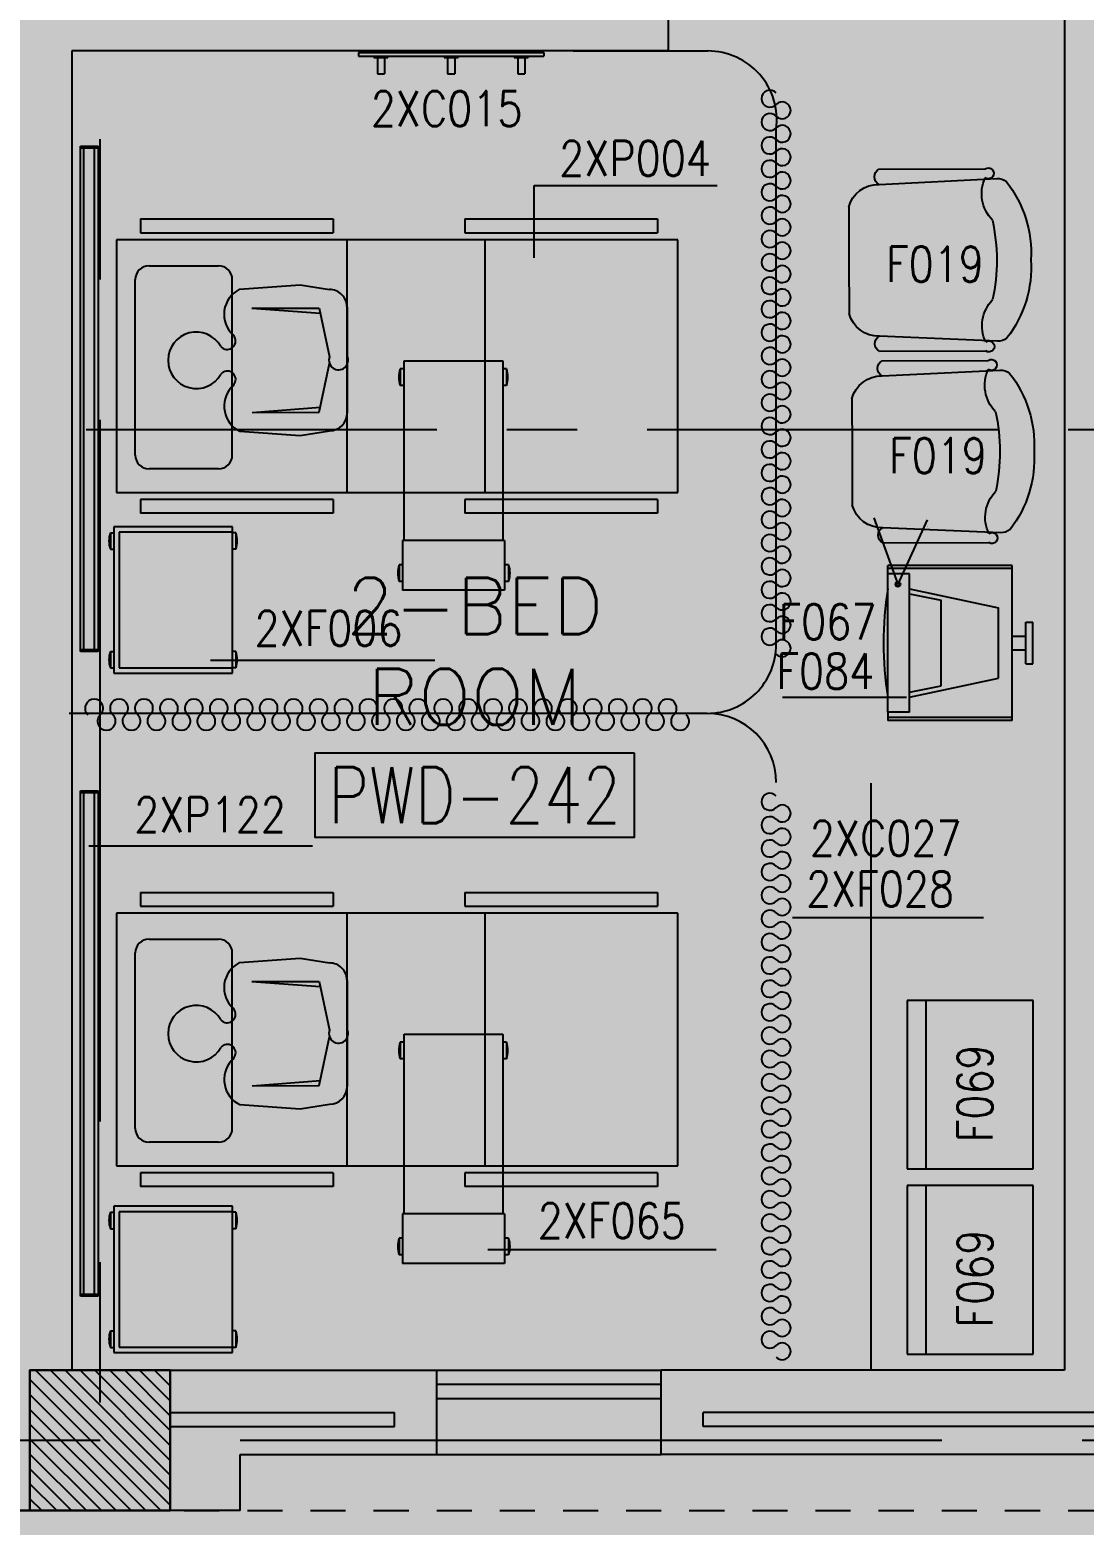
# Model space of a CAD drawing. Extents: x 88852.7 to 88945.7, y 39921.6 to 40001.1.
# Drawn here: x 88909.76 to 88913.52, y 39928.18 to 39933.5 of the extents above; entities that cross this region are included whole.
import ezdxf
from ezdxf.enums import TextEntityAlignment as Align

# ---------------------------------------------------------------- set-up
doc = ezdxf.new("R2010")
doc.units = 0
doc.header["$MEASUREMENT"] = 0
doc.header["$PDMODE"] = 34
for name, pattern in [('CENTER', [2, 1.25, -0.25, 0.25, -0.25]), ('CENTERX2', [4, 2.5, -0.5, 0.5, -0.5]), ('HIDDEN2', [0.1875, 0.125, -0.0625])]:
    doc.linetypes.add(name, pattern=pattern)
doc.layers.get('0').update_dxf_attribs({"linetype": 'CONTINUOUS'})
doc.layers.get('DEFPOINTS').update_dxf_attribs({"linetype": 'CONTINUOUS'})
for name, color, linetype in [('A-TEXT', 7, 'CONTINUOUS'), ('AX-DIM', 4, 'CONTINUOUS'), ('AXES', 11, 'CENTERX2'), ('AXES1', 11, 'CENTER'), ('COL', 2, 'CONTINUOUS'), ('HAT', 8, 'CONTINUOUS'), ('HIDDEN', 9, 'HIDDEN2'), ('INSUL', 4, 'CONTINUOUS'), ('MEDICAL', 4, 'CONTINUOUS'), ('NON-MEDICAL', 4, 'CONTINUOUS'), ('RM-BOX', 4, 'CONTINUOUS'), ('RM-NAME', 2, 'CONTINUOUS'), ('RM-NO', 2, 'CONTINUOUS'), ('WALL', 4, 'CONTINUOUS'), ('WIN', 3, 'CONTINUOUS')]:
    doc.layers.add(name, color=color, linetype=linetype)
doc.styles.add('ROMANS', font='ROMANS.shx', dxfattribs={"width": 0.6})
doc.dimstyles.new('DIM-OUT', dxfattribs={"dimscale": 0, "dimtxt": 0.24, "dimasz": 0.08, "dimexe": 0.02, "dimexo": 0.02, "dimgap": 0.05, "dimtad": 1, "dimdec": 0, "dimlfac": 1000, "dimzin": 0, "dimdsep": 46, "dimtxsty": 'ROMANS', "dimblk1": 'ARCHTICK', "dimblk2": 'ARCHTICK', "dimsah": 1, "dimcen": 0.01, "dimdle": 0.08, "dimclrd": 4, "dimclre": 4, "dimclrt": 2, "dimadec": 0, "dimazin": 0, "dimtp": 2, "dimtm": 2, "dimtfac": 0.1142857142857143, "dimtdec": 0, "dimtix": 1, "dimtmove": 2, "dimatfit": 3, "dimldrblk": 'ARCHTICK', "dimfxl": 0, "dimtolj": 1, "dimtzin": 0, "dimarcsym": 0})

# ---------------------------------------------------------------- blocks, each defined once
blk = doc.blocks.new('_ARCHTICK')
at = {"color": 0, "linetype": 'ByBlock', "const_width": 0.15}
blk.add_lwpolyline([(-0.5, -0.5), (0.5, 0.5)], dxfattribs=at)
blk = doc.blocks.new('*D596')
at = {"layer": 'AX-DIM', "color": 4, "lineweight": -2}
for p, q in [((88944.31025844974, 39928.30956244052), (88944.31025844974, 39922.92456244052)), ((88943.63025844975, 39928.22956244052), (88944.33025844974, 39928.22956244052)), ((88903.54042787627, 39923.00456244052), (88944.33025844974, 39923.00456244052))]:
    blk.add_line(p, q, dxfattribs=at)
at = {"layer": 'DEFPOINTS', "color": 0}
for p in [(88943.61025844974, 39928.22956244052), (88903.52042787627, 39923.00456244052), (88944.31025844974, 39923.00456244052)]:
    blk.add_point(p, dxfattribs=at)
at = {"layer": 'AX-DIM', "color": 4, "lineweight": -2, "xscale": 0.08, "yscale": 0.08, "zscale": 0.08}
for p, rotation in [((88944.31025844974, 39928.22956244052), 90), ((88944.31025844974, 39923.00456244052), 270)]:
    blk.add_blockref('_ARCHTICK', p, dxfattribs=dict(at, rotation=rotation))
at = {"layer": 'AX-DIM', "color": 2, "insert": (88944.14025844973, 39925.61706244053), "char_height": 0.24, "attachment_point": 5, "rotation": 90, "style": 'ROMANS'}
blk.add_mtext('\\A1;5225', dxfattribs=at)
blk = doc.blocks.new('RM1')
at = {"layer": 'RM-BOX'}
blk.add_lwpolyline([(569.8908462408872, -200), (-569.890846240829, -200), (-569.8908462407999, -500), (569.8908462407999, -500)], close=True, dxfattribs=at)
at = {"layer": 'RM-NAME', "style": 'ROMANS'}
for tag, p in [('ROOMNAME1', (-5.820766091346741e-11, 323.8095238095266)), ('ROOMNAME2', (0, 0))]:
    blk.add_attdef(tag, text='', height=200, dxfattribs=at).set_placement(p, align=Align.MIDDLE)
at = {"layer": 'RM-NO', "style": 'ROMANS', "width": 0.8}
blk.add_attdef('ROOMNO', text='', height=200, dxfattribs=at).set_placement((0, -350), align=Align.MIDDLE)
blk = doc.blocks.new('*X568')
at = {"color": 0}
for p, q in [((227928.5557043091, 177122.9334760556), (228395.3562020651, 177589.7339738117)), ((227928.5557043091, 177175.9664846446), (228342.3231934761, 177589.7339738117)), ((227928.5557043091, 177228.9994932336), (228289.2901848871, 177589.7339738117)), ((227928.5557043091, 177282.0325018226), (228236.2571762982, 177589.7339738117)), ((227928.555704309, 177335.0655104116), (228183.2241677092, 177589.7339738117)), ((227928.555704309, 177388.0985190005), (228130.1911591201, 177589.7339738117)), ((227928.555704309, 177441.1315275895), (228077.1581505312, 177589.7339738117)), ((227928.555704309, 177494.1645361785), (228024.1251419422, 177589.7339738117)), ((227928.555704309, 177547.1975447675), (227971.0921333532, 177589.7339738117)), ((227948.3892106541, 177089.7339738117), (228428.5557043089, 177569.9004674665)), ((228001.4222192431, 177089.7339738117), (228428.5557043089, 177516.8674588775)), ((228054.4552278321, 177089.7339738117), (228428.5557043089, 177463.8344502885)), ((228107.4882364211, 177089.7339738117), (228428.5557043089, 177410.8014416995)), ((228160.5212450101, 177089.7339738117), (228428.5557043089, 177357.7684331106)), ((228213.5542535991, 177089.7339738117), (228428.5557043089, 177304.7354245216)), ((228266.5872621881, 177089.7339738117), (228428.5557043089, 177251.7024159326)), ((228319.620270777, 177089.7339738117), (228428.5557043089, 177198.6694073436)), ((228372.653279366, 177089.7339738117), (228428.5557043089, 177145.6363987546))]:
    blk.add_line(p, q, dxfattribs=at)

msp = doc.modelspace()

# ---------------------------------------------------------------- linework, layer by layer
at = {"layer": 'AXES'}
for p, q in [((88910.01025844975, 39921.61526879654), (88910.01025844975, 40000.42794392369)), ((88945.01025844975, 39928.47956244052), (88876.97025844976, 39928.47956244052))]:
    msp.add_line(p, q, dxfattribs=at)
at = {"layer": 'AXES1'}
for q in [(88874.57025844975, 39932.07956244052), (88892.92025844975, 39932.07956244052), (88892.92025844975, 39932.07956244052)]:
    msp.add_line((88935.21025844975, 39932.07956244052), q, dxfattribs=at)
at = {"layer": 'COL'}
msp.add_lwpolyline([(88910.26025844975, 39928.72956244051), (88910.26025844975, 39928.22956244051), (88909.76025844975, 39928.22956244051), (88909.76025844975, 39928.72956244051)], close=True, dxfattribs=at)
at = {"layer": 'HIDDEN'}
msp.add_line((88903.11025844974, 39928.22956244052), (88934.96025844975, 39928.22956244052), dxfattribs=at)
at = {"layer": 'INSUL'}
for p, q in [((88910.26025844975, 39928.57956244051), (88911.06025844975, 39928.57956244051)), ((88911.06025844975, 39928.52956244052), (88911.06025844975, 39928.57956244051)), ((88912.16025844976, 39928.52956244052), (88912.16025844976, 39928.57956244051)), ((88915.06025844975, 39928.57956244051), (88912.16025844976, 39928.57956244051)), ((88910.26025844975, 39928.52956244051), (88911.06025844975, 39928.52956244051)), ((88915.06025844975, 39928.52956244052), (88912.16025844976, 39928.52956244052))]:
    msp.add_line(p, q, dxfattribs=at)
at = {"layer": 'MEDICAL'}
for p, q in [((88911.69678037286, 39933.42956244053), (88912.17639950066, 39933.42956244053)), ((88912.42029099498, 39931.31567418789), (88912.42029099504, 39933.15088143091)), ((88909.94069702452, 39933.09066521602), (88910.00375066625, 39933.09066521602)), ((88909.94069702452, 39931.29030890208), (88909.94069702452, 39933.09066521602)), ((88909.94069702452, 39933.08451364122), (88910.00375066625, 39933.08451364122)), ((88909.95223122727, 39931.29646047689), (88909.95223122727, 39933.08451364122)), ((88909.98914067609, 39933.08451364122), (88909.98914067609, 39931.29646047689)), ((88910.00375066625, 39933.09066521602), (88910.00375066625, 39931.29030890208)), ((88910.15494059118, 39932.83094495133), (88910.15494059118, 39932.7817323529)), ((88910.15494059118, 39932.83094495133), (88910.84069037755, 39932.83094495133)), ((88910.15494059118, 39932.7817323529), (88910.84069037755, 39932.7817323529)), ((88910.84069037755, 39932.83094495133), (88910.84069037755, 39932.7817323529)), ((88911.31075090125, 39932.83094495133), (88911.31075090125, 39932.7817323529)), ((88911.31075090125, 39932.83094495133), (88911.99650068762, 39932.83094495133)), ((88911.31075090125, 39932.7817323529), (88911.99650068762, 39932.7817323529)), ((88911.99650068762, 39932.83094495133), (88911.99650068762, 39932.7817323529)), ((88910.06895847133, 39932.7567323529), (88910.06895847133, 39931.85673235291)), ((88912.06895847133, 39932.7567323529), (88910.06895847133, 39932.7567323529)), ((88910.88937537099, 39932.7567323529), (88910.88937537099, 39931.85673235291)), ((88911.38150135524, 39932.7567323529), (88911.38150135524, 39931.85673235291)), ((88912.06895847133, 39931.85673235291), (88912.06895847133, 39932.7567323529)), ((88910.18508558156, 39932.66442105095), (88910.43249920776, 39932.66442105095)), ((88910.13587298313, 39931.98987781547), (88910.13587298313, 39932.61520845253)), ((88910.48171180618, 39931.98987781547), (88910.48171180618, 39932.61520845253)), ((88911.09427184968, 39932.32576654127), (88911.44614192842, 39932.32576654127)), ((88911.09427184968, 39931.68600276175), (88911.09427184968, 39932.32576654127)), ((88911.44614192842, 39932.32576654127), (88911.44614192842, 39931.68600276175)), ((88911.09427184968, 39932.29695833116), (88911.07990983075, 39932.29695833116)), ((88911.07990983075, 39932.29695833116), (88911.07990983075, 39932.23790321305)), ((88911.45905348232, 39932.29695833116), (88911.44614192842, 39932.29695833116)), ((88911.45905348232, 39932.29695833116), (88911.45905348232, 39932.23790321305)), ((88911.09427184968, 39932.23790321305), (88911.07990983075, 39932.23790321305)), ((88911.45905348232, 39932.23790321305), (88911.44614192842, 39932.23790321305)), ((88910.43249920776, 39931.94066521704), (88910.18508558156, 39931.94066521704)), ((88910.06895847133, 39931.85673235291), (88912.06895847133, 39931.85673235291)), ((88910.84069037755, 39931.8317323529), (88910.15494059118, 39931.8317323529)), ((88910.15494059118, 39931.8317323529), (88910.15494059118, 39931.78251975448)), ((88910.84069037755, 39931.8317323529), (88910.84069037755, 39931.78251975448)), ((88911.99650068762, 39931.8317323529), (88911.31075090125, 39931.8317323529)), ((88911.31075090125, 39931.8317323529), (88911.31075090125, 39931.78251975448)), ((88911.99650068762, 39931.8317323529), (88911.99650068762, 39931.78251975448)), ((88910.84069037755, 39931.78251975448), (88910.15494059118, 39931.78251975448)), ((88911.99650068762, 39931.78251975448), (88911.31075090125, 39931.78251975448)), ((88910.05915926522, 39931.73452775283), (88910.05915926522, 39931.21287420952)), ((88910.48238761169, 39931.73452775283), (88910.05915926522, 39931.73452775283)), ((88910.07884430459, 39931.71484271345), (88910.07884430459, 39931.23255924889)), ((88910.48238761169, 39931.71484271345), (88910.07884430459, 39931.71484271345)), ((88910.48238761169, 39931.21287420952), (88910.48238761169, 39931.73452775283)), ((88912.85430648815, 39931.530000345), (88912.76949792285, 39931.7667959803)), ((88912.85430648815, 39931.530000345), (88912.95909310757, 39931.75865823363)), ((88910.04699709333, 39931.71347462224), (88910.04699709333, 39931.65441950414)), ((88910.04699709333, 39931.71347462224), (88910.05915926522, 39931.71347462224)), ((88910.49454978357, 39931.71347462224), (88910.48238761169, 39931.71347462224)), ((88910.49454978357, 39931.71347462224), (88910.49454978357, 39931.65441950414)), ((88911.45229350321, 39931.68600276175), (88911.08812027487, 39931.68600276175)), ((88911.08812027487, 39931.68600276175), (88911.08812027487, 39931.50883740742)), ((88911.45229350321, 39931.68600276175), (88911.45229350321, 39931.50883740742)), ((88910.04699709333, 39931.65441950414), (88910.05915926522, 39931.65441950414)), ((88910.49454978357, 39931.65441950414), (88910.48238761169, 39931.65441950414)), ((88911.08812027487, 39931.59891479582), (88911.07617785862, 39931.59891479582)), ((88911.07617785862, 39931.59891479582), (88911.07617785862, 39931.53985967771)), ((88911.46651742658, 39931.59891479582), (88911.45229350321, 39931.59891479582)), ((88911.46651742658, 39931.59891479582), (88911.46651742658, 39931.53985967771)), ((88913.26097294828, 39931.5960567035), (88912.81805956246, 39931.5960567035)), ((88912.81805956246, 39931.56652914445), (88912.81805956246, 39931.5960567035)), ((88913.26097294828, 39931.58621418381), (88912.81805956246, 39931.58621418381)), ((88912.8953936457, 39931.56652914445), (88912.81805956246, 39931.56652914445)), ((88912.81805956246, 39931.07440316019), (88912.81805956246, 39931.56652914445)), ((88912.8953936457, 39931.07440316019), (88912.8953936457, 39931.56652914445)), ((88913.26097294828, 39931.04487560114), (88913.26097294828, 39931.5960567035)), ((88911.08812027487, 39931.53985967771), (88911.07617785862, 39931.53985967771)), ((88911.45229350321, 39931.50883740742), (88911.08812027487, 39931.50883740742)), ((88911.46651742658, 39931.53985967771), (88911.45229350321, 39931.53985967771)), ((88912.8953936457, 39931.51382809319), (88913.21176034985, 39931.44523729971)), ((88912.8953936457, 39931.49515126403), (88913.00792141614, 39931.47319404772)), ((88913.00792141614, 39931.16773825692), (88913.00792141614, 39931.47319404772)), ((88913.21176034985, 39931.19569500493), (88913.21176034985, 39931.44523729971)), ((88913.26097294828, 39931.34507245153), (88913.31018554671, 39931.34507245153)), ((88913.31018554671, 39931.39428504997), (88913.33463372785, 39931.39428504997)), ((88913.31018554671, 39931.24664725467), (88913.31018554671, 39931.39428504997)), ((88913.33463372785, 39931.24664725467), (88913.33463372785, 39931.39428504997)), ((88910.0037506662, 39931.29646047689), (88909.94069702447, 39931.29646047689)), ((88910.00375066625, 39931.29030890208), (88909.94069702447, 39931.29030890208)), ((88910.04699709333, 39931.29075122318), (88910.04699709333, 39931.23169610507)), ((88910.04699709333, 39931.29075122318), (88910.05915926522, 39931.29075122318)), ((88910.49454978357, 39931.29075122318), (88910.48238761169, 39931.29075122318)), ((88910.49454978357, 39931.29075122318), (88910.49454978357, 39931.23169610507)), ((88913.26097294828, 39931.29585985311), (88913.31018554671, 39931.29585985311)), ((88913.31018554671, 39931.24664725467), (88913.33463372785, 39931.24664725467)), ((88910.04699709333, 39931.23169610507), (88910.05915926522, 39931.23169610507)), ((88910.05915926522, 39931.21287420952), (88910.48238761169, 39931.21287420952)), ((88910.07884430459, 39931.23255924889), (88910.48238761169, 39931.23255924889)), ((88910.49454978357, 39931.23169610507), (88910.48238761169, 39931.23169610507)), ((88912.8953936457, 39931.12710421145), (88913.21176034985, 39931.19569500493)), ((88912.8953936457, 39931.14578104061), (88913.00792141614, 39931.16773825692)), ((88912.17422800291, 39931.06960566522), (88909.9007455733, 39931.06960566522)), ((88912.81805956246, 39931.07440316019), (88912.81805956246, 39931.04487560114)), ((88912.8953936457, 39931.07440316019), (88912.81805956246, 39931.07440316019)), ((88913.26097294828, 39931.05471812083), (88912.81805956246, 39931.05471812083)), ((88913.26097294828, 39931.04487560114), (88912.81805956246, 39931.04487560114)), ((88912.75876907186, 39928.72987420026), (88912.75876907194, 39930.82052191711)), ((88909.94069702452, 39928.99310061342), (88909.94069702452, 39930.79345692736)), ((88909.94069702452, 39930.79345692736), (88910.00375066625, 39930.79345692736)), ((88909.94069702452, 39930.78730535255), (88910.00375066625, 39930.78730535255)), ((88909.95223122727, 39928.99925218822), (88909.95223122727, 39930.78730535255)), ((88909.98914067609, 39930.78730535255), (88909.98914067609, 39928.99925218822)), ((88910.00375066625, 39930.79345692736), (88910.00375066625, 39928.99310061342)), ((88910.15494059118, 39930.43213089633), (88910.15494059118, 39930.3829182979)), ((88910.15494059118, 39930.43213089633), (88910.84069037755, 39930.43213089633)), ((88910.15494059118, 39930.3829182979), (88910.84069037755, 39930.3829182979)), ((88910.84069037755, 39930.43213089633), (88910.84069037755, 39930.3829182979)), ((88911.31075090125, 39930.43213089633), (88911.31075090125, 39930.3829182979)), ((88911.31075090125, 39930.43213089633), (88911.99650068762, 39930.43213089633)), ((88911.31075090125, 39930.3829182979), (88911.99650068762, 39930.3829182979)), ((88911.99650068762, 39930.43213089633), (88911.99650068762, 39930.3829182979)), ((88910.06895847133, 39930.35791829791), (88910.06895847133, 39929.45791829791)), ((88912.06895847133, 39930.35791829791), (88910.06895847133, 39930.35791829791)), ((88910.88937537099, 39930.35791829791), (88910.88937537099, 39929.45791829791)), ((88911.38150135524, 39930.35791829791), (88911.38150135524, 39929.45791829791)), ((88912.06895847133, 39929.45791829791), (88912.06895847133, 39930.35791829791)), ((88910.18508558156, 39930.26560699596), (88910.43249920776, 39930.26560699596)), ((88910.13587298313, 39929.59106376047), (88910.13587298313, 39930.21639439753)), ((88910.48171180618, 39929.59106376047), (88910.48171180618, 39930.21639439753)), ((88911.09427184968, 39929.28718870675), (88911.09427184968, 39929.92695248628)), ((88911.09427184968, 39929.92695248628), (88911.44614192842, 39929.92695248628)), ((88911.44614192842, 39929.92695248628), (88911.44614192842, 39929.28718870675)), ((88911.09427184968, 39929.89814427616), (88911.07990983075, 39929.89814427616)), ((88911.07990983075, 39929.89814427616), (88911.07990983075, 39929.83908915805)), ((88911.45905348232, 39929.89814427616), (88911.44614192842, 39929.89814427616)), ((88911.45905348232, 39929.89814427616), (88911.45905348232, 39929.83908915805)), ((88911.09427184968, 39929.83908915805), (88911.07990983075, 39929.83908915805)), ((88911.45905348232, 39929.83908915805), (88911.44614192842, 39929.83908915805)), ((88910.43249920776, 39929.54185116204), (88910.18508558156, 39929.54185116204)), ((88910.06895847133, 39929.45791829791), (88912.06895847133, 39929.45791829791)), ((88910.15494059118, 39929.43291829791), (88910.15494059118, 39929.38370569948)), ((88910.84069037755, 39929.43291829791), (88910.15494059118, 39929.43291829791)), ((88910.84069037755, 39929.43291829791), (88910.84069037755, 39929.38370569948)), ((88911.99650068762, 39929.43291829791), (88911.31075090125, 39929.43291829791)), ((88911.31075090125, 39929.43291829791), (88911.31075090125, 39929.38370569948)), ((88911.99650068762, 39929.43291829791), (88911.99650068762, 39929.38370569948)), ((88910.84069037755, 39929.38370569948), (88910.15494059118, 39929.38370569948)), ((88911.99650068762, 39929.38370569948), (88911.31075090125, 39929.38370569948)), ((88910.04699709333, 39929.293049161), (88910.04699709333, 39929.23399404289)), ((88910.04699709333, 39929.293049161), (88910.05915926522, 39929.293049161)), ((88910.48238761169, 39929.31410229158), (88910.05915926522, 39929.31410229158)), ((88910.05915926522, 39929.31410229158), (88910.05915926522, 39928.79244874827)), ((88910.07884430459, 39929.2944172522), (88910.07884430459, 39928.81213378765)), ((88910.48238761169, 39929.2944172522), (88910.07884430459, 39929.2944172522)), ((88910.48238761169, 39928.79244874827), (88910.48238761169, 39929.31410229158)), ((88910.49454978357, 39929.293049161), (88910.48238761169, 39929.293049161)), ((88910.49454978357, 39929.293049161), (88910.49454978357, 39929.23399404289)), ((88911.45229350321, 39929.28718870675), (88911.08812027487, 39929.28718870675)), ((88911.08812027487, 39929.28718870675), (88911.08812027487, 39929.11002335242)), ((88911.45229350321, 39929.28718870675), (88911.45229350321, 39929.11002335242)), ((88910.04699709333, 39929.23399404289), (88910.05915926522, 39929.23399404289)), ((88910.49454978357, 39929.23399404289), (88910.48238761169, 39929.23399404289)), ((88911.08812027487, 39929.20010074083), (88911.07617785862, 39929.20010074083)), ((88911.07617785862, 39929.20010074083), (88911.07617785862, 39929.14104562272)), ((88911.46651742658, 39929.20010074083), (88911.45229350321, 39929.20010074083)), ((88911.46651742658, 39929.20010074083), (88911.46651742658, 39929.14104562272)), ((88911.08812027487, 39929.14104562272), (88911.07617785862, 39929.14104562272)), ((88911.45229350321, 39929.11002335242), (88911.08812027487, 39929.11002335242)), ((88911.46651742658, 39929.14104562272), (88911.45229350321, 39929.14104562272)), ((88910.0037506662, 39928.99925218822), (88909.94069702447, 39928.99925218822)), ((88910.00375066625, 39928.99310061342), (88909.94069702447, 39928.99310061342)), ((88910.04699709333, 39928.87032576193), (88910.04699709333, 39928.81127064382)), ((88910.04699709333, 39928.87032576193), (88910.05915926522, 39928.87032576193)), ((88910.49454978357, 39928.87032576193), (88910.48238761169, 39928.87032576193)), ((88910.49454978357, 39928.87032576193), (88910.49454978357, 39928.81127064382)), ((88910.04699709333, 39928.81127064382), (88910.05915926522, 39928.81127064382)), ((88910.05915926522, 39928.79244874827), (88910.48238761169, 39928.79244874827)), ((88910.07884430459, 39928.81213378765), (88910.48238761169, 39928.81213378765)), ((88910.49454978357, 39928.81127064382), (88910.48238761169, 39928.81127064382))]:
    msp.add_line(p, q, dxfattribs=at)
at = {"layer": 'MEDICAL', "const_width": 0.0007381889763779523}
for points in [[(88912.76949792285, 39931.74423087995, -1), (88912.76949792285, 39931.74496906893, -1)], [(88912.95909310757, 39931.7357240388, -1), (88912.95909310757, 39931.73646222778, -1)]]:
    msp.add_lwpolyline(points, format="xyb", close=True, dxfattribs=at)
at = {"layer": 'MEDICAL'}
for radius in [0.008681158060852562, 0.005325391936819217]:
    msp.add_circle((88912.8538826076, 39931.52955261969), radius, dxfattribs=at)
for centre, radius, start, end in [((88912.17639950066, 39933.1834994484), 0.2460629921259841, 352.3824717079568, 90), ((88910.18508558156, 39932.61520845253), 0.04921259842519683, 90, 180), ((88910.43249920776, 39932.61520845253), 0.04921259842519683, 0, 90), ((88911.16603187799, 39932.2674307721), 0.09104330708660129, 161.0753555838248, 198.9246444161752), ((88911.37293143508, 39932.2674307721), 0.09104330708663272, 341.0753555838248, 18.92464441617518), ((88910.18508558156, 39931.98987781547), 0.04921259842519683, 180, 270), ((88910.43249920776, 39931.98987781547), 0.04921259842519683, 270, 0), ((88910.13311914056, 39931.6839470632), 0.09104330708663272, 161.0753555838248, 198.9246444161752), ((88910.40842773634, 39931.6839470632), 0.09104330708663272, 341.0753555838248, 18.92464441617518), ((88911.16229990586, 39931.56938723677), 0.09104330708660129, 161.0753555838248, 198.9246444161752), ((88911.38039537932, 39931.56938723677), 0.09104330708663272, 341.0753555838248, 18.92464441617518), ((88913.98800027714, 39931.32046615232), 1.185812007059398, 170.6152773514428, 189.3847226485572), ((88910.13311914056, 39931.26122366412), 0.09104330708663272, 161.0753555838248, 198.9246444161752), ((88910.40842773634, 39931.26122366412), 0.09104330708663272, 341.0753555838248, 18.92464441617518), ((88912.17422800291, 39931.31566865734), 0.2460629921259841, 270, 0.001287787478393331), ((88912.17422800291, 39930.82354267309), 0.2460629921259841, 0, 90), ((88910.18508558156, 39930.21639439753), 0.04921259842519683, 90, 180), ((88910.43249920776, 39930.21639439753), 0.04921259842519683, 0, 90), ((88911.16603187799, 39929.8686167171), 0.09104330708660129, 161.0753555838248, 198.9246444161752), ((88911.37293143508, 39929.8686167171), 0.09104330708663272, 341.0753555838248, 18.92464441617518), ((88910.18508558156, 39929.59106376047), 0.04921259842519683, 180, 270), ((88910.43249920776, 39929.59106376047), 0.04921259842519683, 270, 0), ((88910.13311914056, 39929.26352160195), 0.09104330708663272, 161.0753555838248, 198.9246444161752), ((88910.40842773634, 39929.26352160195), 0.09104330708663272, 341.0753555838248, 18.92464441617518), ((88911.16229990586, 39929.17057318177), 0.09104330708660129, 161.0753555838248, 198.9246444161752), ((88911.38039537932, 39929.17057318177), 0.09104330708663272, 341.0753555838248, 18.92464441617518), ((88910.13311914056, 39928.84079820287), 0.09104330708663272, 161.0753555838248, 198.9246444161752), ((88910.40842773634, 39928.84079820287), 0.09104330708663272, 341.0753555838248, 18.92464441617518)]:
    msp.add_arc(centre, radius, start, end, dxfattribs=at)
at = {"layer": 'MEDICAL', "color": 15}
for centre, radius, start, end in [((88912.39765204489, 39933.25953481079), 0.03022016358403752, 43.56836235558358, 316.4316376444164), ((88912.39765204489, 39933.17622149884), 0.0302201635840361, 43.56836235558358, 316.4316376444164), ((88912.44144423782, 39933.21787815482), 0.03022016358403887, 223.5683623555836, 136.4316376444164), ((88912.44144423782, 39933.13456484287), 0.03022016358404023, 223.5683623555836, 136.4316376444164), ((88912.39765204489, 39933.09290818689), 0.03022016358403887, 43.56836235558358, 316.4316376444164), ((88912.44144423782, 39933.05125153091), 0.03022016358403887, 223.5683623555836, 136.4316376444164), ((88912.39765204489, 39933.00959487494), 0.03022016358403752, 43.56836235558358, 316.4316376444164), ((88912.44144423782, 39932.96793821896), 0.03022016358403887, 223.5683623555836, 136.4316376444164), ((88912.39765204489, 39932.92628156298), 0.0302201635840361, 43.56836235558358, 316.4316376444164), ((88912.44144423782, 39932.884624907), 0.03022016358404023, 223.5683623555836, 136.4316376444164), ((88912.39765204489, 39932.84296825103), 0.03022016358403887, 43.56836235558358, 316.4316376444164), ((88912.39765204489, 39932.75965493908), 0.03022016358403752, 43.56836235558358, 316.4316376444164), ((88912.44144423782, 39932.80131159505), 0.03022016358403887, 223.5683623555836, 136.4316376444164), ((88912.44144423782, 39932.7179982831), 0.03022016358403887, 223.5683623555836, 136.4316376444164), ((88912.39765204489, 39932.67634162713), 0.0302201635840382, 43.56836235558358, 316.4316376444164), ((88912.39765204489, 39932.59302831518), 0.0302201635840382, 43.56836235558358, 316.4316376444164), ((88912.44144423782, 39932.63468497115), 0.03022016358403955, 223.5683623555836, 136.4316376444164), ((88912.44144423782, 39932.5513716592), 0.03022016358403887, 223.5683623555836, 136.4316376444164), ((88912.39765204489, 39932.50971500322), 0.0302201635840382, 43.56836235558358, 316.4316376444164), ((88912.44144423782, 39932.46805834724), 0.03022016358403887, 223.5683623555836, 136.4316376444164), ((88912.39765204489, 39932.42640169126), 0.0302201635840382, 43.56836235558358, 316.4316376444164), ((88912.44144423782, 39932.38474503529), 0.03022016358403955, 223.5683623555836, 136.4316376444164), ((88912.39765204489, 39932.34308837931), 0.0302201635840382, 43.56836235558358, 316.4316376444164), ((88912.44144423782, 39932.30143172334), 0.03022016358403887, 223.5683623555836, 136.4316376444164), ((88912.39765204489, 39932.25977506736), 0.0302201635840382, 43.56836235558358, 316.4316376444164), ((88912.44144423782, 39932.21811841139), 0.03022016358403887, 223.5683623555836, 136.4316376444164), ((88912.39765204489, 39932.17646175541), 0.0302201635840382, 43.56836235558358, 316.4316376444164), ((88912.44144423782, 39932.13480509943), 0.03022016358403955, 223.5683623555836, 136.4316376444164), ((88912.39765204489, 39932.09314844345), 0.0302201635840382, 43.56836235558358, 316.4316376444164), ((88912.39765204489, 39932.0098351315), 0.0302201635840382, 43.56836235558358, 316.4316376444164), ((88912.44144423782, 39932.05149178748), 0.03022016358403887, 223.5683623555836, 136.4316376444164), ((88912.44144423782, 39931.96817847553), 0.03022016358403887, 223.5683623555836, 136.4316376444164), ((88912.39765204489, 39931.92652181955), 0.0302201635840382, 43.56836235558358, 316.4316376444164), ((88912.44144423782, 39931.88486516357), 0.03022016358403955, 223.5683623555836, 136.4316376444164), ((88912.39765204489, 39931.8432085076), 0.0302201635840382, 43.56836235558358, 316.4316376444164), ((88912.44144423782, 39931.80155185162), 0.03022016358403887, 223.5683623555836, 136.4316376444164), ((88912.39765204489, 39931.75989519565), 0.0302201635840382, 43.56836235558358, 316.4316376444164), ((88912.44144423782, 39931.71823853967), 0.03022016358403887, 223.5683623555836, 136.4316376444164), ((88912.39765204489, 39931.67658188369), 0.0302201635840382, 43.56836235558358, 316.4316376444164), ((88912.44144423782, 39931.63492522771), 0.03022016358403955, 223.5683623555836, 136.4316376444164), ((88912.39765204489, 39931.59326857174), 0.0302201635840382, 43.56836235558358, 316.4316376444164), ((88912.44144423782, 39931.55161191576), 0.03022016358403887, 223.5683623555836, 136.4316376444164), ((88912.39765204489, 39931.50995525979), 0.0302201635840382, 43.56836235558358, 316.4316376444164), ((88912.39765204489, 39931.42664194784), 0.0302201635840382, 43.56836235558358, 316.4316376444164), ((88912.44144423782, 39931.46829860381), 0.03022016358403887, 223.5683623555836, 136.4316376444164), ((88912.44144423782, 39931.38498529186), 0.03022016358403955, 223.5683623555836, 136.4316376444164), ((88912.39765204489, 39931.34332863588), 0.0302201635840382, 43.56836235558358, 316.4316376444164), ((88912.44144423782, 39931.30167197991), 0.03022016358403887, 223.5683623555836, 136.4316376444164), ((88909.98906404838, 39931.08840902019), 0.03223484115630813, 313.5683623532261, 226.4316376467739), ((88910.07793158112, 39931.08840902019), 0.03223484115630885, 313.5683623532261, 226.4316376467739), ((88910.16679911388, 39931.08840902019), 0.03223484115630813, 313.5683623532261, 226.4316376467739), ((88910.25566664663, 39931.08840902019), 0.03223484115630813, 313.5683623532261, 226.4316376467739), ((88910.34453417937, 39931.08840902019), 0.03223484115630885, 313.5683623532261, 226.4316376467739), ((88910.43340171213, 39931.08840902019), 0.03223484115630813, 313.5683623532261, 226.4316376467739), ((88910.52226924487, 39931.08840902019), 0.03223484115630813, 313.5683623532261, 226.4316376467739), ((88910.61113677763, 39931.08840902019), 0.03223484115630885, 313.5683623532261, 226.4316376467739), ((88910.70000431038, 39931.08840902019), 0.03223484115630813, 313.5683623532261, 226.4316376467739), ((88910.78887184312, 39931.08840902019), 0.03223484115630813, 313.5683623532261, 226.4316376467739), ((88910.87773937588, 39931.08840902019), 0.03223484115630885, 313.5683623532261, 226.4316376467739), ((88910.96660690862, 39931.08840902019), 0.03223484115630813, 313.5683623532261, 226.4316376467739), ((88911.05547444137, 39931.08840902019), 0.03223484115630813, 313.5683623532261, 226.4316376467739), ((88911.14434197413, 39931.08840902019), 0.03223484115630885, 313.5683623532261, 226.4316376467739), ((88911.23320950687, 39931.08840902019), 0.03223484115630813, 313.5683623532261, 226.4316376467739), ((88911.32207703963, 39931.08840902019), 0.03223484115630813, 313.5683623532261, 226.4316376467739), ((88911.41094457237, 39931.08840902019), 0.03223484115630885, 313.5683623532261, 226.4316376467739), ((88911.49981210512, 39931.08840902019), 0.03223484115630813, 313.5683623532261, 226.4316376467739), ((88911.58867963786, 39931.08840902019), 0.03223484115630813, 313.5683623532261, 226.4316376467739), ((88911.67754717062, 39931.08840902019), 0.03223484115630958, 313.5683623532261, 226.4316376467739), ((88911.76641470336, 39931.08840902019), 0.03223484115630813, 313.5683623532261, 226.4316376467739), ((88911.85528223612, 39931.08840902019), 0.03223484115630813, 313.5683623532261, 226.4316376467739), ((88911.94414976887, 39931.08840902019), 0.03223484115630958, 313.5683623532261, 226.4316376467739), ((88912.03301730163, 39931.08840902019), 0.03223484115630813, 313.5683623532261, 226.4316376467739), ((88910.03349781474, 39931.04169734774), 0.03223484115630741, 133.5683623532261, 46.43163764677393), ((88910.1223653475, 39931.04169734774), 0.03223484115630741, 133.5683623532261, 46.43163764677393), ((88910.21123288025, 39931.04169734774), 0.03223484115630741, 133.5683623532261, 46.43163764677393), ((88910.300100413, 39931.04169734774), 0.03223484115630741, 133.5683623532261, 46.43163764677393), ((88910.38896794575, 39931.04169734774), 0.03223484115630741, 133.5683623532261, 46.43163764677393), ((88910.4778354785, 39931.04169734774), 0.03223484115630741, 133.5683623532261, 46.43163764677393), ((88910.56670301125, 39931.04169734774), 0.03223484115630741, 133.5683623532261, 46.43163764677393), ((88910.655570544, 39931.04169734774), 0.03223484115630741, 133.5683623532261, 46.43163764677393), ((88910.74443807674, 39931.04169734774), 0.03223484115630741, 133.5683623532261, 46.43163764677393), ((88910.8333056095, 39931.04169734774), 0.03223484115630741, 133.5683623532261, 46.43163764677393), ((88910.92217314224, 39931.04169734774), 0.03223484115630741, 133.5683623532261, 46.43163764677393), ((88911.011040675, 39931.04169734774), 0.03223484115630741, 133.5683623532261, 46.43163764677393), ((88911.09990820775, 39931.04169734774), 0.03223484115630741, 133.5683623532261, 46.43163764677393), ((88911.18877574049, 39931.04169734774), 0.03223484115630741, 133.5683623532261, 46.43163764677393), ((88911.27764327325, 39931.04169734774), 0.03223484115630741, 133.5683623532261, 46.43163764677393), ((88911.366510806, 39931.04169734774), 0.03223484115630741, 133.5683623532261, 46.43163764677393), ((88911.45537833874, 39931.04169734774), 0.03223484115630741, 133.5683623532261, 46.43163764677393), ((88911.5442458715, 39931.04169734774), 0.03223484115630669, 133.5683623532261, 46.43163764677393), ((88911.63311340424, 39931.04169734774), 0.03223484115630813, 133.5683623532261, 46.43163764677393), ((88911.721980937, 39931.04169734774), 0.03223484115630516, 133.5683623532261, 46.43163764677393), ((88911.81084846974, 39931.04169734774), 0.03223484115630669, 133.5683623532261, 46.43163764677393), ((88911.89971600249, 39931.04169734774), 0.03223484115630813, 133.5683623532261, 46.43163764677393), ((88911.98858353525, 39931.04169734774), 0.03223484115630516, 133.5683623532261, 46.43163764677393), ((88912.07745106799, 39931.04169734774), 0.03223484115630669, 133.5683623532261, 46.43163764677393), ((88912.39765204489, 39930.75485486676), 0.03022016358403752, 43.56836235558358, 316.4316376444164), ((88912.44144423782, 39930.71319821078), 0.03022016358403887, 223.5683623555836, 136.4316376444164), ((88912.39765204489, 39930.67154155481), 0.0302201635840361, 43.56836235558358, 316.4316376444164), ((88912.44144423782, 39930.62988489883), 0.03022016358404023, 223.5683623555836, 136.4316376444164), ((88912.39765204489, 39930.58822824286), 0.03022016358403887, 43.56836235558358, 316.4316376444164), ((88912.44144423782, 39930.54657158688), 0.03022016358403887, 223.5683623555836, 136.4316376444164), ((88912.39765204489, 39930.50491493091), 0.03022016358403752, 43.56836235558358, 316.4316376444164), ((88912.44144423782, 39930.46325827493), 0.03022016358403887, 223.5683623555836, 136.4316376444164), ((88912.39765204489, 39930.42160161895), 0.0302201635840361, 43.56836235558358, 316.4316376444164), ((88912.44144423782, 39930.37994496297), 0.03022016358404023, 223.5683623555836, 136.4316376444164), ((88912.39765204489, 39930.33828830699), 0.03022016358403887, 43.56836235558358, 316.4316376444164), ((88912.39765204489, 39930.25497499504), 0.03022016358403752, 43.56836235558358, 316.4316376444164), ((88912.44144423782, 39930.29663165102), 0.03022016358403887, 223.5683623555836, 136.4316376444164), ((88912.44144423782, 39930.21331833907), 0.03022016358403887, 223.5683623555836, 136.4316376444164), ((88912.39765204489, 39930.17166168309), 0.0302201635840382, 43.56836235558358, 316.4316376444164), ((88912.39765204489, 39930.08834837114), 0.0302201635840382, 43.56836235558358, 316.4316376444164), ((88912.44144423782, 39930.13000502712), 0.03022016358403955, 223.5683623555836, 136.4316376444164), ((88912.44144423782, 39930.04669171516), 0.03022016358403887, 223.5683623555836, 136.4316376444164), ((88912.39765204489, 39930.00503505918), 0.0302201635840382, 43.56836235558358, 316.4316376444164), ((88912.44144423782, 39929.96337840321), 0.03022016358403887, 223.5683623555836, 136.4316376444164), ((88912.39765204489, 39929.92172174723), 0.0302201635840382, 43.56836235558358, 316.4316376444164), ((88912.44144423782, 39929.88006509126), 0.03022016358403955, 223.5683623555836, 136.4316376444164), ((88912.39765204489, 39929.83840843528), 0.0302201635840382, 43.56836235558358, 316.4316376444164), ((88912.44144423782, 39929.79675177931), 0.03022016358403887, 223.5683623555836, 136.4316376444164), ((88912.39765204489, 39929.75509512333), 0.0302201635840382, 43.56836235558358, 316.4316376444164), ((88912.44144423782, 39929.71343846735), 0.03022016358403887, 223.5683623555836, 136.4316376444164), ((88912.39765204489, 39929.67178181138), 0.0302201635840382, 43.56836235558358, 316.4316376444164), ((88912.44144423782, 39929.6301251554), 0.03022016358403955, 223.5683623555836, 136.4316376444164), ((88912.39765204489, 39929.58846849942), 0.0302201635840382, 43.56836235558358, 316.4316376444164), ((88912.39765204489, 39929.50515518747), 0.0302201635840382, 43.56836235558358, 316.4316376444164), ((88912.44144423782, 39929.54681184344), 0.03022016358403887, 223.5683623555836, 136.4316376444164), ((88912.44144423782, 39929.46349853149), 0.03022016358403887, 223.5683623555836, 136.4316376444164), ((88912.39765204489, 39929.42184187552), 0.0302201635840382, 43.56836235558358, 316.4316376444164), ((88912.44144423782, 39929.38018521954), 0.03022016358403955, 223.5683623555836, 136.4316376444164), ((88912.39765204489, 39929.33852856357), 0.0302201635840382, 43.56836235558358, 316.4316376444164), ((88912.44144423782, 39929.29687190759), 0.03022016358403887, 223.5683623555836, 136.4316376444164), ((88912.39765204489, 39929.25521525161), 0.0302201635840382, 43.56836235558358, 316.4316376444164), ((88912.44144423782, 39929.21355859563), 0.03022016358403887, 223.5683623555836, 136.4316376444164), ((88912.39765204489, 39929.17190193966), 0.0302201635840382, 43.56836235558358, 316.4316376444164), ((88912.44144423782, 39929.13024528368), 0.03022016358403955, 223.5683623555836, 136.4316376444164), ((88912.39765204489, 39929.0885886277), 0.0302201635840382, 43.56836235558358, 316.4316376444164), ((88912.44144423782, 39929.04693197173), 0.03022016358403887, 223.5683623555836, 136.4316376444164), ((88912.39765204489, 39929.00527531575), 0.0302201635840382, 43.56836235558358, 316.4316376444164), ((88912.39765204489, 39928.9219620038), 0.0302201635840382, 43.56836235558358, 316.4316376444164), ((88912.44144423782, 39928.96361865978), 0.03022016358403887, 223.5683623555836, 136.4316376444164), ((88912.44144423782, 39928.88030534783), 0.03022016358403955, 223.5683623555836, 136.4316376444164), ((88912.39765204489, 39928.83864869185), 0.0302201635840382, 43.56836235558358, 316.4316376444164), ((88912.44144423782, 39928.79699203587), 0.03022016358403887, 223.5683623555836, 136.4316376444164)]:
    msp.add_arc(centre, radius, start, end, dxfattribs=at)
at = {"layer": 'NON-MEDICAL'}
for p, q in [((88910.93128354358, 39933.42388198097), (88911.59168354358, 39933.42388198097)), ((88910.93128354358, 39933.42388198097), (88910.93128354358, 39933.41118198097)), ((88911.59168354358, 39933.42388198097), (88911.59168354358, 39933.41118198097)), ((88910.93128354358, 39933.41118198097), (88911.59168354358, 39933.41118198097)), ((88910.98648354357, 39933.41118198097), (88910.98648354357, 39933.40618198096)), ((88910.98648354357, 39933.40618198096), (88911.03648354358, 39933.40618198096)), ((88910.99878354357, 39933.40618198096), (88910.99878354357, 39933.34768198097)), ((88911.02418354357, 39933.40618198096), (88911.02418354357, 39933.34768198097)), ((88911.03648354358, 39933.41118198097), (88911.03648354358, 39933.40618198096)), ((88911.23648354357, 39933.41118198097), (88911.23648354357, 39933.40618198096)), ((88911.23648354357, 39933.40618198096), (88911.28648354358, 39933.40618198096)), ((88911.24878354357, 39933.40618198096), (88911.24878354357, 39933.34768198097)), ((88911.27418354357, 39933.40618198096), (88911.27418354357, 39933.34768198097)), ((88911.28648354358, 39933.41118198097), (88911.28648354358, 39933.40618198096)), ((88911.48648354357, 39933.41118198097), (88911.48648354357, 39933.40618198096)), ((88911.48648354357, 39933.40618198096), (88911.53648354358, 39933.40618198096)), ((88911.49878354357, 39933.40618198096), (88911.49878354357, 39933.34768198097)), ((88911.52418354357, 39933.40618198096), (88911.52418354357, 39933.34768198097)), ((88911.53648354358, 39933.41118198097), (88911.53648354358, 39933.40618198096)), ((88910.99878354357, 39933.34768198097), (88911.02418354357, 39933.34768198097)), ((88911.24878354357, 39933.34768198097), (88911.27418354357, 39933.34768198097)), ((88911.49878354357, 39933.34768198097), (88911.52418354357, 39933.34768198097)), ((88910.50739193067, 39932.58058384347), (88910.72304171516, 39932.59609313262)), ((88910.72304171516, 39932.59609313262), (88910.82778590715, 39932.5795347299)), ((88910.55147533413, 39932.51345319166), (88910.79129721975, 39932.51373658206)), ((88910.55147533413, 39932.51345319166), (88910.79516898104, 39932.49542612512)), ((88910.79129721975, 39932.51373658206), (88910.82815784574, 39932.33941413444)), ((88910.8907140286, 39932.51675515352), (88910.89091950696, 39932.34286709371)), ((88910.79173599867, 39932.14241566762), (88910.82812240177, 39932.3165274113)), ((88910.89095474397, 39932.31304743375), (88910.89115966378, 39932.13963206005)), ((88910.55191411305, 39932.1421322772), (88910.79556447537, 39932.1607352237)), ((88910.55191411305, 39932.1421322772), (88910.79173599867, 39932.14241566762)), ((88910.5079894851, 39932.07489762891), (88910.72367532102, 39932.05989803627)), ((88910.72367532102, 39932.05989803627), (88910.8283800874, 39932.0767039386)), ((88910.50739193067, 39930.18176978847), (88910.72304171516, 39930.19727907763)), ((88910.72304171516, 39930.19727907763), (88910.82778590715, 39930.18072067491)), ((88910.8907140286, 39930.11794109853), (88910.89091950696, 39929.94405303871)), ((88910.55147533413, 39930.11463913666), (88910.79129721975, 39930.11492252707)), ((88910.55147533413, 39930.11463913666), (88910.79516898104, 39930.09661207012)), ((88910.79129721975, 39930.11492252707), (88910.82815784574, 39929.94060007944)), ((88913.33639062592, 39930.04736070584), (88912.88639062592, 39930.04736070584)), ((88912.88639062592, 39930.04736070584), (88912.88639062592, 39929.44736070584)), ((88912.95353829068, 39930.04736070584), (88912.95353829068, 39929.44736070584)), ((88913.33639062592, 39929.44736070584), (88913.33639062592, 39930.04736070584)), ((88910.79173599867, 39929.74360161262), (88910.82812240177, 39929.91771335631)), ((88910.89095474397, 39929.91423337875), (88910.89115966378, 39929.74081800506)), ((88910.55191411305, 39929.74331822221), (88910.79556447537, 39929.76192116871)), ((88910.55191411305, 39929.74331822221), (88910.79173599867, 39929.74360161262)), ((88910.5079894851, 39929.67608357391), (88910.72367532102, 39929.66108398127)), ((88910.72367532102, 39929.66108398127), (88910.8283800874, 39929.67788988361)), ((88912.88639062592, 39929.44736070584), (88913.33639062592, 39929.44736070584)), ((88913.33639062592, 39929.38745420626), (88912.88639062592, 39929.38745420626)), ((88912.88639062592, 39929.38745420626), (88912.88639062592, 39928.78745420626)), ((88912.95353829068, 39929.38745420626), (88912.95353829068, 39928.78745420626)), ((88913.33639062592, 39928.78745420626), (88913.33639062592, 39929.38745420626)), ((88912.88639062592, 39928.78745420626), (88913.33639062592, 39928.78745420626))]:
    msp.add_line(p, q, dxfattribs=at)
at = {"layer": 'NON-MEDICAL', "extrusion": (0, 0, -1)}
for p, q in [((88912.78631572067, 39933.00818125696), (88913.16464421983, 39933.00947426136)), ((88912.7865004356, 39932.95413432851), (88913.20621497744, 39932.97508831502)), ((88912.67868365107, 39932.87269450601), (88912.67933015327, 39932.68353025644)), ((88912.67933015327, 39932.68353025644), (88912.67997665548, 39932.49436600687)), ((88913.20819554797, 39932.39558041054), (88912.78834758475, 39932.41366504403)), ((88912.78853229964, 39932.35961811559), (88913.1668607988, 39932.36091111999)), ((88912.79751253892, 39932.32567755548), (88913.17584103807, 39932.32697055989)), ((88912.79769725385, 39932.27163062703), (88913.21741179569, 39932.29258461354)), ((88912.68988046932, 39932.19019080453), (88912.69052697152, 39932.00102655496)), ((88912.69052697152, 39932.00102655496), (88912.69117347372, 39931.8118623054)), ((88913.21939236621, 39931.71307670906), (88912.799544403, 39931.73116134256)), ((88912.79972911789, 39931.67711441411), (88913.17805761704, 39931.67840741851))]:
    msp.add_line(p, q, dxfattribs=at)
for centre, radius, start, end in [((-88912.80042848435, 39932.98120570995), 0.03044421513186962, 297.2255240958491, 62.3828405532432), ((-88913.17594487075, 39932.99354428613), 0.01953122685105648, 54.64828631189319, 304.9600783394264), ((-88912.78336378897, 39932.84619857382), 0.107981321038722, 14.20400464436961, 91.66456469743905), ((-88913.28753632435, 39932.92099175154), 0.1351779156423789, 315.8365734965573, 24.72766343605843), ((-88913.20824577112, 39932.92416334601), 0.0509654450693346, 87.7163601897233, 129.3438615515632), ((-88912.9165588608, 39932.70908559336), 0.4119960122209382, 141.8512402189874, 183.2474308232574), ((-88912.45560869561, 39932.67302293677), 0.7508748075252426, 168.1814126671441, 179.0607445609214), ((-88912.45554210151, 39932.6925081334), 0.7508748075250167, 180.5476200916359, 191.4269519828431), ((-88912.91672799666, 39932.65959703951), 0.4119960122207696, 176.3609338286783, 217.7571244311304), ((-88913.28914523036, 39932.45023156389), 0.135177915642385, 334.8807012167011, 43.77179115458306), ((-88912.78447324103, 39932.52157683743), 0.1079813210387472, 267.9437999543387, 345.4043600070177), ((-88912.80246034841, 39932.38668949703), 0.03044421513186904, 297.2255240958491, 62.3828405532432), ((-88913.20987820814, 39932.44651807092), 0.05096544506934862, 230.264503098695, 271.8920044631174), ((-88913.1780523, 39932.37691796612), 0.01953122685105648, 54.64828631189319, 304.9600783394264), ((-88912.8116253026, 39932.29870200847), 0.03044421513186962, 297.2255240958491, 62.3828405532432), ((-88913.18714168899, 39932.31104058465), 0.01953122685105648, 54.64828631189319, 304.9600783394264), ((-88912.79456060722, 39932.16369487234), 0.107981321038722, 14.20400464436961, 91.66456469743905), ((-88913.2987331426, 39932.23848805007), 0.1351779156423789, 315.8365734965573, 24.72766343605843), ((-88913.21944258937, 39932.24165964453), 0.0509654450693346, 87.7163601897233, 129.3438615515632), ((-88912.92775567905, 39932.02658189189), 0.4119960122209382, 141.8512402189874, 183.2474308232574), ((-88912.46680551386, 39931.9905192353), 0.7508748075252426, 168.1814126671441, 179.0607445609214), ((-88912.46673891976, 39932.01000443192), 0.7508748075250167, 180.5476200916359, 191.4269519828431), ((-88912.92792481491, 39931.97709333804), 0.4119960122207696, 176.3609338286783, 217.7571244311304), ((-88913.3003420486, 39931.76772786241), 0.135177915642385, 334.8807012167011, 43.77179115458306), ((-88912.79567005928, 39931.83907313595), 0.1079813210387472, 267.9437999543387, 345.4043600070177), ((-88912.81365716665, 39931.70418579555), 0.03044421513186904, 297.2255240958491, 62.3828405532432), ((-88913.18924911825, 39931.69441426464), 0.01953122685105648, 54.64828631189319, 304.9600783394264), ((-88913.22107502638, 39931.76401436944), 0.05096544506934862, 230.264503098695, 271.8920044631174)]:
    msp.add_arc(centre, radius, start, end, dxfattribs=at)
at = {"layer": 'NON-MEDICAL'}
for centre, radius, start, end in [((88910.55206641741, 39932.49128747347), 0.09984814200245842, 116.5785505071787, 228.5373513175429), ((88910.82786017968, 39932.516680881), 0.0628538927944191, 0.06770469279108202, 90.06770469612613), ((88910.35322096472, 39932.32755820387), 0.1005662284710706, 29.37143553395528, 330.7639738507278), ((88910.46369166087, 39932.39611646545), 0.02985305455057437, 220.1114188161835, 29.16802835540095), ((88910.44900707969, 39932.3880598269), 0.04660228849490911, 29.01821694090189, 52.54230805238281), ((88910.86026597893, 39932.32792102054), 0.03410313598586761, 160.3051599260224, 25.99297617686121), ((88910.46385337868, 39932.25926121327), 0.02985305455057437, 330.9673810296694, 140.0239905710865), ((88910.55245280961, 39932.16429933042), 0.09984814200245842, 138.5792658671635, 243.5568588781806), ((88910.44914979795, 39932.2672831247), 0.04660228849490911, 307.5931013371598, 331.1171924459572), ((88910.82830581487, 39932.13955778753), 0.0628538927944191, 270.0677046961262, 0.06770469279108202), ((88910.55206641741, 39930.09247341847), 0.09984814200245842, 116.5785505071787, 228.5373513175429), ((88910.82786017968, 39930.117866826), 0.0628538927944191, 0.06770469279108202, 90.06770469612613), ((88910.35322096472, 39929.92874414888), 0.1005662284710706, 29.37143553395528, 330.7639738507278), ((88910.46369166087, 39929.99730241046), 0.02985305455057437, 220.1114188161835, 29.16802835540095), ((88910.44900707969, 39929.98924577191), 0.04660228849490911, 29.01821694090189, 52.54230805238281), ((88910.86026597893, 39929.92910696554), 0.03410313598586761, 160.3051599260224, 25.99297617686121), ((88910.46385337868, 39929.86044715828), 0.02985305455057437, 330.9673810296694, 140.0239905710865), ((88910.55245280961, 39929.76548527543), 0.09984814200245842, 138.5792658671635, 243.5568588781806), ((88910.44914979795, 39929.8684690697), 0.04660228849490911, 307.5931013371598, 331.1171924459572), ((88910.82830581487, 39929.74074373253), 0.0628538927944191, 270.0677046961262, 0.06770469279108202)]:
    msp.add_arc(centre, radius, start, end, dxfattribs=at)
at = {"layer": 'WALL'}
for p, q in [((88913.44775844975, 39935.37956244052), (88913.44775844975, 39928.72956244052)), ((88912.03525844976, 39933.67956244051), (88912.03525844976, 39933.42956244052)), ((88912.03525844976, 39933.42956244052), (88909.91025844976, 39933.42956244052)), ((88909.91025844976, 39933.42956244052), (88909.91025844976, 39928.72956244052)), ((88910.26025844975, 39928.72956244052), (88911.21025844975, 39928.72956244052)), ((88911.21025844975, 39928.42956244051), (88911.21025844975, 39928.72956244052)), ((88912.01025844975, 39928.42956244051), (88912.01025844975, 39928.72956244052)), ((88913.44775844975, 39928.72956244052), (88912.01025844975, 39928.72956244052)), ((88910.51025844968, 39928.42956244051), (88911.21025844975, 39928.42956244051)), ((88910.51025844968, 39928.22956244052), (88910.51025844968, 39928.42956244051)), ((88915.21025844975, 39928.42956244051), (88912.01025844975, 39928.42956244051)), ((88910.51025844968, 39928.22956244052), (88909.51025842587, 39928.22956244052))]:
    msp.add_line(p, q, dxfattribs=at)
at = {"layer": 'WALL', "linetype": 'ByBlock', "ltscale": 0.3}
msp.add_lwpolyline([(88909.76025844975, 39928.22956244051), (88910.26025844975, 39928.22956244051), (88910.26025844975, 39928.72956244051), (88909.76025844975, 39928.72956244051)], close=True, dxfattribs=at)
at = {"layer": 'WIN'}
for p, q in [((88911.21025844975, 39928.72956244052), (88912.01025844975, 39928.72956244052)), ((88911.21025844975, 39928.67956244051), (88912.01025844975, 39928.67956244051)), ((88911.21025844975, 39928.62956244052), (88912.01025844975, 39928.62956244052)), ((88911.21025844975, 39928.42956244051), (88912.01025844975, 39928.42956244051))]:
    msp.add_line(p, q, dxfattribs=at)

# ---------------------------------------------------------------- block references
at = {"layer": 'HAT', "xscale": -0.001000000003841706, "yscale": 0.000999999996565748, "zscale": 0.001, "rotation": 180}
msp.add_blockref('*X568', (88681.83170274545, 40105.81929641432), dxfattribs=at)
at = {"layer": 'RM-NAME', "xscale": 0.001000000003841706, "yscale": 0.000999999996565748, "zscale": 0.001}
msp.add_blockref('RM1', (88911.34556608027, 39931.12841640285), dxfattribs=at).add_auto_attribs({'ROOMNO': 'PWD-242', 'ROOMNAME2': 'ROOM', 'ROOMNAME1': '2-BED'})

# ---------------------------------------------------------------- texts
at = {"layer": 'A-TEXT', "color": 7, "ltscale": 400, "style": 'ROMANS', "width": 0.8339742554873566}
for s, p in [('2XC015', (88910.97511538552, 39933.16180160903)), ('2XP004', (88911.64670828213, 39932.98426151383)), ('F019', (88912.81158584886, 39932.60757955819)), ('F019', (88912.8227843154, 39931.92519932131)), ('F067', (88912.42887089014, 39931.33340325711)), ('2XF006', (88910.5609581828, 39931.31022563432)), ('F084', (88912.42079298952, 39931.15745943451)), ('2XP122', (88910.1321655602, 39930.64629706716)), ('2XC027', (88912.54011053038, 39930.56240895913)), ('2XF028', (88912.52663068098, 39930.38148306131)), ('2XF065', (88911.57014580295, 39929.19999604202))]:
    msp.add_text(s, height=0.125, dxfattribs=at).set_placement(p)
for p in [(88913.19124334326, 39929.54187668417), (88913.19124334326, 39928.88197018459)]:
    msp.add_text('F069', height=0.125, rotation=90, dxfattribs=at).set_placement(p)

# ---------------------------------------------------------------- dimensions: what is measured, and where the dimension line sits
at = {"layer": 'AX-DIM'}
dim = msp.add_linear_dim(base=(88944.31025844974, 39923.00456244052), p1=(88943.61025844974, 39928.22956244052), p2=(88903.52042787627, 39923.00456244052), angle=270, dimstyle='DIM-OUT', override={"dimscale": 1}, dxfattribs=at)
dim.commit()
dim.dimension.update_dxf_attribs({"geometry": '*D596', "text_midpoint": (88944.14025844973, 39925.61706244053)})

# ---------------------------------------------------------------- leaders
at = {"layer": 'A-TEXT'}
for points in [[(88911.55702998547, 39932.69262973841), (88911.55702998547, 39932.9500809723), (88912.21011762477, 39932.9500809723)], [(88910.40335343668, 39931.25968196528), (88911.20332441838, 39931.25968196528)], [(88912.88419911379, 39931.12629099507), (88912.44311326474, 39931.12629099507)], [(88909.97029083775, 39930.59752645165), (88910.76803112763, 39930.59752645165)], [(88912.47869186649, 39930.34241435089), (88913.15862319432, 39930.34241435089)], [(88911.39205287106, 39929.15936577129), (88912.20652193479, 39929.15936577129)]]:
    msp.add_leader(points, dimstyle='DIM-OUT', override={"dimscale": 1, "dimasz": 40}, dxfattribs=at)

doc.saveas('drawing.dxf')
